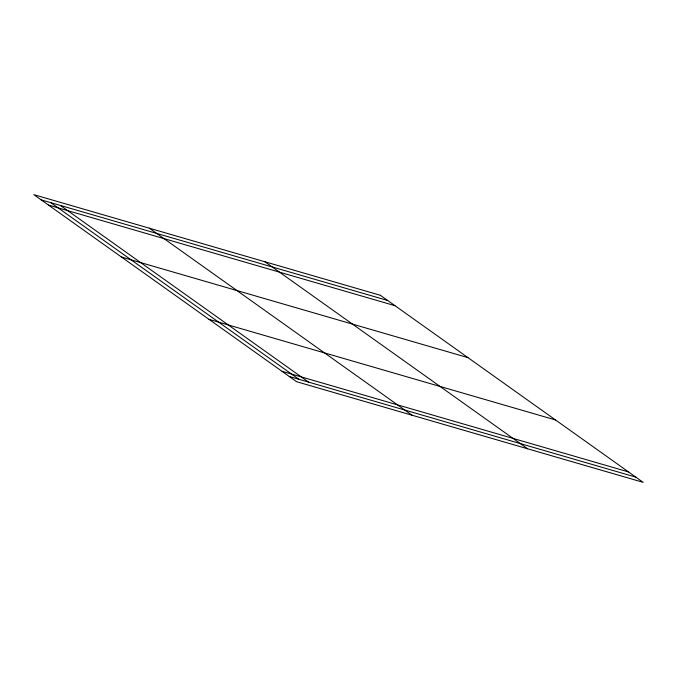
<?xml version="1.0" encoding="UTF-8"?>
<svg xmlns="http://www.w3.org/2000/svg" width="677" height="677" viewBox="0 0 677 677"><rect width="100%" height="100%" fill="white"/><g stroke="black" fill="none" stroke-linecap="round" stroke-linejoin="round"><path stroke-width="1.02" d="M41.145 199.859L387.701 300.495M48.448 205.055L394.996 305.691M121.437 257.015L467.985 357.642M209.015 319.358L555.563 419.985M282.004 371.309L628.552 471.945M289.299 376.505L635.855 477.141M264.885 261.754L527.637 448.792M149.363 228.208L412.115 415.246M60.405 205.453L308.551 382.099M50.775 202.651L298.929 379.306M380.398 295.299L33.85 194.663L296.602 381.701L643.15 482.337L380.398 295.299"/></g></svg>
